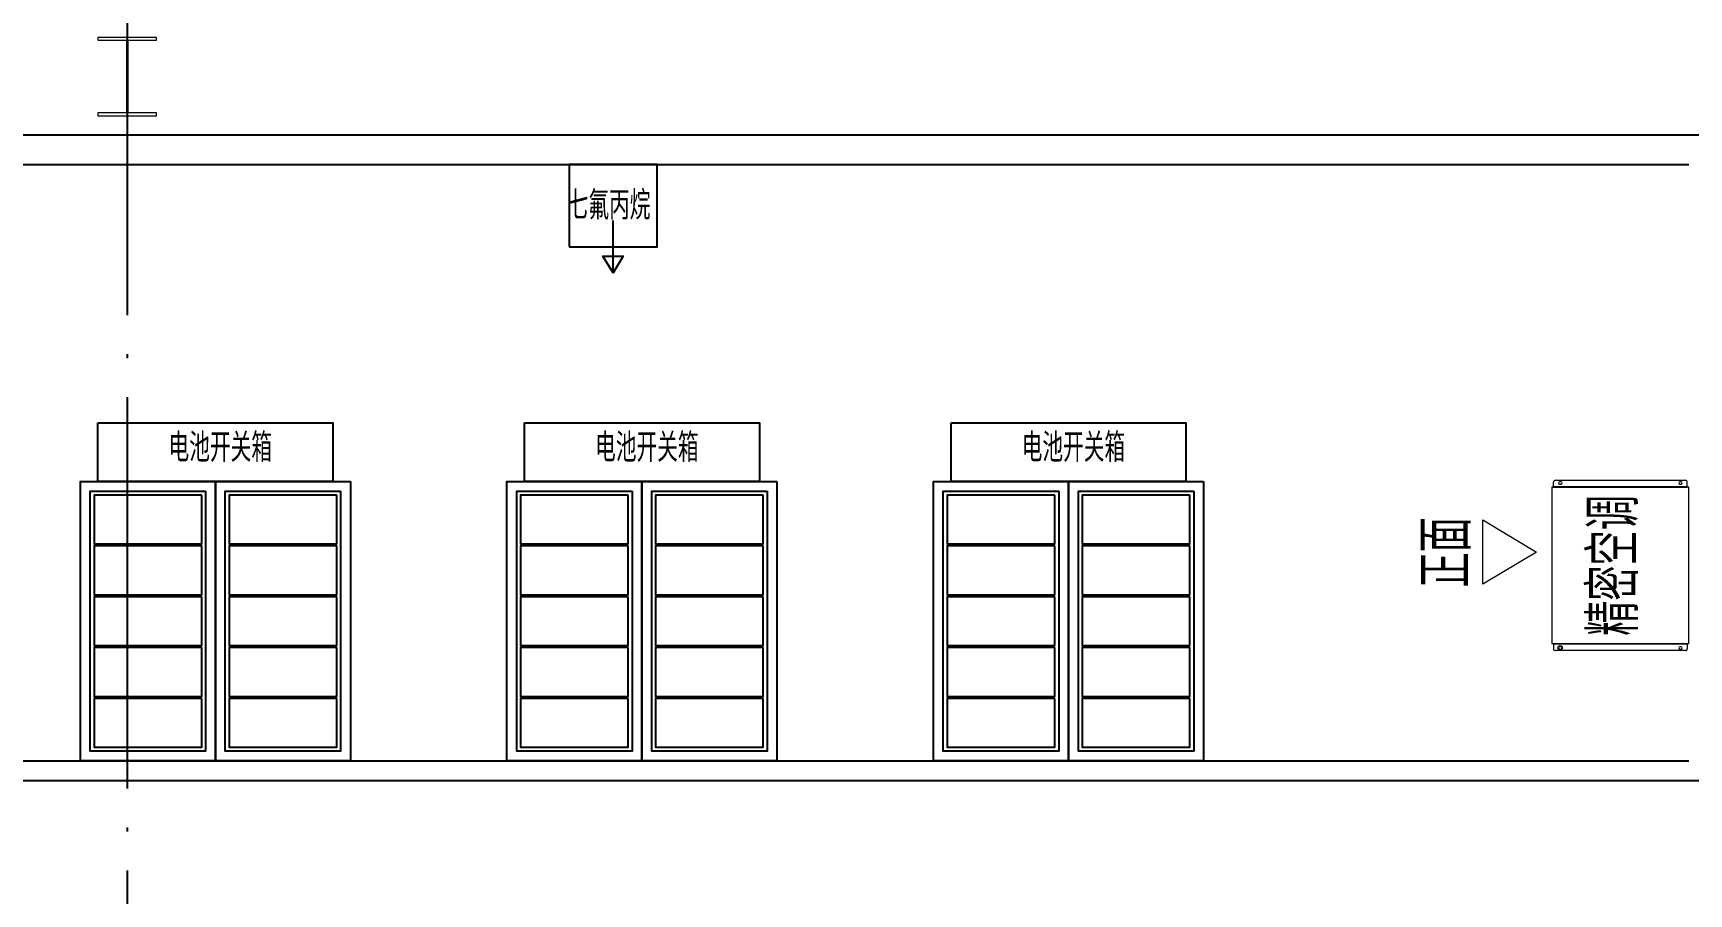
# Model space of a CAD drawing. Extents: x 758840 to 1108724, y -102573 to 143521.
# Drawn here: x 833652 to 842113, y 60158 to 64560 of the extents above; entities that cross this region are included whole.
import ezdxf

# ---------------------------------------------------------------- set-up
doc = ezdxf.new("R2010")
doc.units = 0
doc.header["$LTSCALE"] = 1000
doc.header["$MEASUREMENT"] = 0
doc.linetypes.add('DASHDOT', pattern=[1, 0.5, -0.25, 0, -0.25])
doc.linetypes.add('DOTE', pattern=[2.42, 2, -0.2, 0.02, -0.2])
for name, color, linetype in [('02电气-设备', 255, 'Continuous'), ('DOTE', 8, 'DOTE'), ('DUCT-新风管立管', 7, 'Continuous'), ('DX', 3, 'DASHDOT'), ('EQUIP_消火栓', 7, 'Continuous'), ('LWIRE', 1, 'Continuous'), ('WALL-MOVE', 6, 'Continuous')]:
    doc.layers.add(name, color=color, linetype=linetype)
doc.layers.add('ACS_KT_LH', color=51, linetype='ACS-LH', lineweight=60)
doc.layers.add('钢柱', color=51, linetype='Continuous', lineweight=13)
doc.styles.get("Standard").update_dxf_attribs({"font": 'gbenor.shx', "bigfont": 'gbcbig.shx'})
doc.styles.add('宋体', font='', dxfattribs={"width": 0.7})
doc.styles.get('宋体').set_extended_font_data('SimSun')
doc.linetypes.add('ACS-LH', pattern='A,1,-0.25,1,-0.25,1,-0.25,1,-0.4,["LH",宋体,S=0.25,R=0,X=-0.2,Y=-0.1],-0.4', length=5.55)

# ---------------------------------------------------------------- blocks, each defined once
blk = doc.blocks.new('*U294')
at = {"layer": 'DUCT-新风管立管', "color": 5, "ltscale": 5}
blk.add_lwpolyline([(-125, 275), (-125, -275), (125, -275), (125, 275)], close=True, dxfattribs=at)
blk = doc.blocks.new('*U295')
at = {"layer": '02电气-设备', "color": 0, "linetype": 'ByBlock', "lineweight": -2, "transparency": 16777216}
for p in [(0, 0), (260, 0), (520, 0), (780, 0), (1040, 0)]:
    blk.add_blockref('*U294', p, dxfattribs=at)
blk = doc.blocks.new('*U296')
at = {"layer": 'DUCT-新风管立管', "color": 5, "ltscale": 5}
blk.add_lwpolyline([(-125, 275), (-125, -275), (125, -275), (125, 275)], close=True, dxfattribs=at)
blk = doc.blocks.new('*U297')
at = {"layer": '02电气-设备', "color": 0, "linetype": 'ByBlock', "lineweight": -2, "transparency": 16777216}
for p in [(0, 0), (260, 0), (520, 0), (780, 0), (1040, 0)]:
    blk.add_blockref('*U296', p, dxfattribs=at)
blk = doc.blocks.new('*U298')
at = {"layer": 'DUCT-新风管立管', "color": 5, "ltscale": 5}
blk.add_lwpolyline([(-125, 275), (-125, -275), (125, -275), (125, 275)], close=True, dxfattribs=at)
blk = doc.blocks.new('*U233')
at = {"layer": '02电气-设备', "color": 0, "linetype": 'ByBlock', "lineweight": -2, "transparency": 16777216}
for p in [(0, 0), (260, 0), (520, 0), (780, 0), (1040, 0)]:
    blk.add_blockref('*U298', p, dxfattribs=at)
blk = doc.blocks.new('*U234')
at = {"layer": 'DUCT-新风管立管', "color": 5, "ltscale": 5}
blk.add_lwpolyline([(-125, 275), (-125, -275), (125, -275), (125, 275)], close=True, dxfattribs=at)
blk = doc.blocks.new('*U235')
at = {"layer": '02电气-设备', "color": 0, "linetype": 'ByBlock', "lineweight": -2, "transparency": 16777216}
for p in [(0, 0), (260, 0), (520, 0), (780, 0), (1040, 0)]:
    blk.add_blockref('*U234', p, dxfattribs=at)
blk = doc.blocks.new('*U236')
at = {"layer": 'DUCT-新风管立管', "color": 5, "ltscale": 5}
blk.add_lwpolyline([(-125, 275), (-125, -275), (125, -275), (125, 275)], close=True, dxfattribs=at)
blk = doc.blocks.new('*U237')
at = {"layer": '02电气-设备', "color": 0, "linetype": 'ByBlock', "lineweight": -2, "transparency": 16777216}
for p in [(0, 0), (260, 0), (520, 0), (780, 0), (1040, 0)]:
    blk.add_blockref('*U236', p, dxfattribs=at)
blk = doc.blocks.new('*U238')
at = {"layer": 'DUCT-新风管立管', "color": 5, "ltscale": 5}
blk.add_lwpolyline([(-125, 275), (-125, -275), (125, -275), (125, 275)], close=True, dxfattribs=at)
blk = doc.blocks.new('*U239')
at = {"layer": '02电气-设备', "color": 0, "linetype": 'ByBlock', "lineweight": -2, "transparency": 16777216}
for p in [(0, 0), (260, 0), (520, 0), (780, 0), (1040, 0)]:
    blk.add_blockref('*U238', p, dxfattribs=at)
blk = doc.blocks.new('精密空调 12.5KW')
at = {"layer": 'ACS_KT_LH', "linetype": 'ByBlock', "lineweight": 15}
for p, q in [((304.8, 1052.5), (632.7, 1052.5)), ((468.7, 779.5), (304.8, 1052.5)), ((632.7, 1052.5), (468.7, 779.5))]:
    blk.add_line(p, q, dxfattribs=at)
at = {"layer": 'DX', "linetype": 'ByBlock', "lineweight": 13}
for p, q in [((-35.4, 18.1), (-35.4, 681.8)), ((-3.1, 691.8), (-25.4, 691.8)), ((-3.1, 8.1), (-3.1, 691.8)), ((-0.4, 691.8), (-3.1, 691.8)), ((-0.4, 8.1), (-0.4, 691.8)), ((800.4, 691.8), (800.4, 8.1)), ((800.4, 691.8), (803.1, 691.8)), ((803.1, 691.8), (803.1, 8.1)), ((803.1, 691.8), (825.4, 691.8)), ((835.4, 681.8), (835.4, 18.1)), ((-28, 660), (-28, 654)), ((-16, 654), (-16, 660)), ((816, 660), (816, 654)), ((828, 654), (828, 660)), ((-28, 46), (-28, 40)), ((-3.1, 8.1), (-25.4, 8.1)), ((-16, 40), (-16, 46)), ((-0.4, 8.1), (-3.1, 8.1)), ((800.4, 8.1), (803.1, 8.1)), ((803.1, 8.1), (825.4, 8.1)), ((816, 46), (816, 40)), ((828, 40), (828, 46))]:
    blk.add_line(p, q, dxfattribs=at)
blk.add_lwpolyline([(0, 700), (0, 0), (800, 0), (800, 700)], close=True, dxfattribs=at)
blk.add_circle((-21.9, 657.8), 11.8, dxfattribs=at)
for centre, radius, start, end in [((-25.4, 681.8), 10, 90, 180), ((825.4, 681.8), 10, 0, 90), ((-22, 660), 6, 0, 180), ((-22, 654), 6, 180, 0), ((822, 660), 6, 0, 180), ((822, 654), 6, 180, 0), ((-25.4, 18.1), 10, 180, 270), ((-22, 46), 6, 0, 180), ((-22, 40), 6, 180, 0), ((822, 46), 6, 0, 180), ((822, 40), 6, 180, 0), ((825.4, 18.1), 10, 270, 0)]:
    blk.add_arc(centre, radius, start, end, dxfattribs=at)
at = {"linetype": 'ByBlock', "lineweight": 15}
blk.add_text('正面', height=250, dxfattribs=at).set_placement((287.2, 1115.2))
at = {"layer": 'LWIRE', "lineweight": -3}
blk.add_text('精密空调', height=250, dxfattribs=at).set_placement((39.9, 259.7))

msp = doc.modelspace()

# ---------------------------------------------------------------- linework, layer by layer
at = {"layer": '02电气-设备', "color": 5, "ltscale": 5}
for points in [[(833983.02, 62567.52), (835183.02, 62567.52), (835183.02, 62267.52), (833983.02, 62267.52)], [(836163.02, 62567.52), (837363.02, 62567.52), (837363.02, 62267.52), (836163.02, 62267.52)], [(838343.02, 62567.52), (839543.02, 62567.52), (839543.02, 62267.52), (838343.02, 62267.52)]]:
    msp.add_lwpolyline(points, close=True, dxfattribs=at)
at = {"layer": '02电气-设备', "color": 3, "ltscale": 5}
for points in [[(834583.02, 62267.52), (834583.02, 60837.52), (833893.02, 60837.52), (833893.02, 62267.52)], [(834533.02, 62217.52), (834533.02, 60887.52), (833943.02, 60887.52), (833943.02, 62217.52)], [(835273.02, 62267.52), (835273.02, 60837.52), (834583.02, 60837.52), (834583.02, 62267.52)], [(835223.02, 62217.52), (835223.02, 60887.52), (834633.02, 60887.52), (834633.02, 62217.52)], [(836763.02, 62267.52), (836763.02, 60837.52), (836073.02, 60837.52), (836073.02, 62267.52)], [(836713.02, 62217.52), (836713.02, 60887.52), (836123.02, 60887.52), (836123.02, 62217.52)], [(837453.02, 62267.52), (837453.02, 60837.52), (836763.02, 60837.52), (836763.02, 62267.52)], [(837403.02, 62217.52), (837403.02, 60887.52), (836813.02, 60887.52), (836813.02, 62217.52)], [(838943.02, 62267.52), (838943.02, 60837.52), (838253.02, 60837.52), (838253.02, 62267.52)], [(838893.02, 62217.52), (838893.02, 60887.52), (838303.02, 60887.52), (838303.02, 62217.52)], [(839633.02, 62267.52), (839633.02, 60837.52), (838943.02, 60837.52), (838943.02, 62267.52)], [(839583.02, 62217.52), (839583.02, 60887.52), (838993.02, 60887.52), (838993.02, 62217.52)]]:
    msp.add_lwpolyline(points, close=True, dxfattribs=at)
at = {"layer": 'DOTE'}
msp.add_line((834133.02, 103837.52), (834133.02, 34437.52), dxfattribs=at)
at = {"layer": 'EQUIP_消火栓', "lineweight": -3}
msp.add_lwpolyline([(836390.51, 63467.54), (836840.51, 63467.54), (836840.51, 63887.54), (836390.51, 63887.54)], close=True, dxfattribs=at)
at = {"layer": 'EQUIP_消火栓', "linetype": 'ByBlock'}
msp.add_lwpolyline([(836615.51, 63333.67), (836563.31, 63419.78), (836667.71, 63419.78), (836615.51, 63333.67), (836615.51, 63601.41)], dxfattribs=at)
at = {"layer": 'WALL-MOVE'}
for p, q in [((842188.06, 64037.54), (827162.57, 64037.54)), ((827162.57, 63887.54), (842113.06, 63887.54))]:
    msp.add_line(p, q, dxfattribs=at)
at = {"layer": 'WALL-MOVE', "color": 2}
for p, q in [((818338.02, 60837.52), (842113.06, 60837.52)), ((818263.02, 60737.52), (842188.06, 60737.52))]:
    msp.add_line(p, q, dxfattribs=at)
at = {"layer": '钢柱'}
msp.add_lwpolyline([(834138.02, 64523.52), (834283.02, 64523.52), (834283.02, 64537.52), (833983.02, 64537.52), (833983.02, 64523.52), (834128.02, 64523.52), (834128.02, 64151.52), (833983.02, 64151.52), (833983.02, 64137.52), (834283.02, 64137.52), (834283.02, 64151.52), (834138.02, 64151.52), (834138.02, 64523.52)], dxfattribs=at)

# ---------------------------------------------------------------- block references
at = {"layer": '02电气-设备', "color": 3, "rotation": 270}
for name, p in [('*U295', (834238.02, 62072.52)), ('*U297', (834928.02, 62072.52)), ('*U233', (836418.02, 62072.52)), ('*U235', (837108.02, 62072.52)), ('*U237', (838598.02, 62072.52)), ('*U239', (839288.02, 62072.52))]:
    msp.add_blockref(name, p, dxfattribs=at)
at = {"layer": '02电气-设备', "color": 5, "rotation": 90}
msp.add_blockref('精密空调 12.5KW', (842113.06, 61437.52), dxfattribs=at)

# ---------------------------------------------------------------- texts
at = {"layer": '02电气-设备', "color": 3, "ltscale": 5}
for p in [(834343.3, 62367.08), (836523.3, 62367.08), (838703.3, 62367.08)]:
    msp.add_text('电池开关箱', height=147, dxfattribs=at).set_placement(p)
at = {"layer": 'EQUIP_消火栓', "linetype": 'ByBlock'}
msp.add_text('七氟丙烷', height=147, dxfattribs=at).set_placement((836383.06, 63606.06))

doc.saveas('drawing.dxf')
